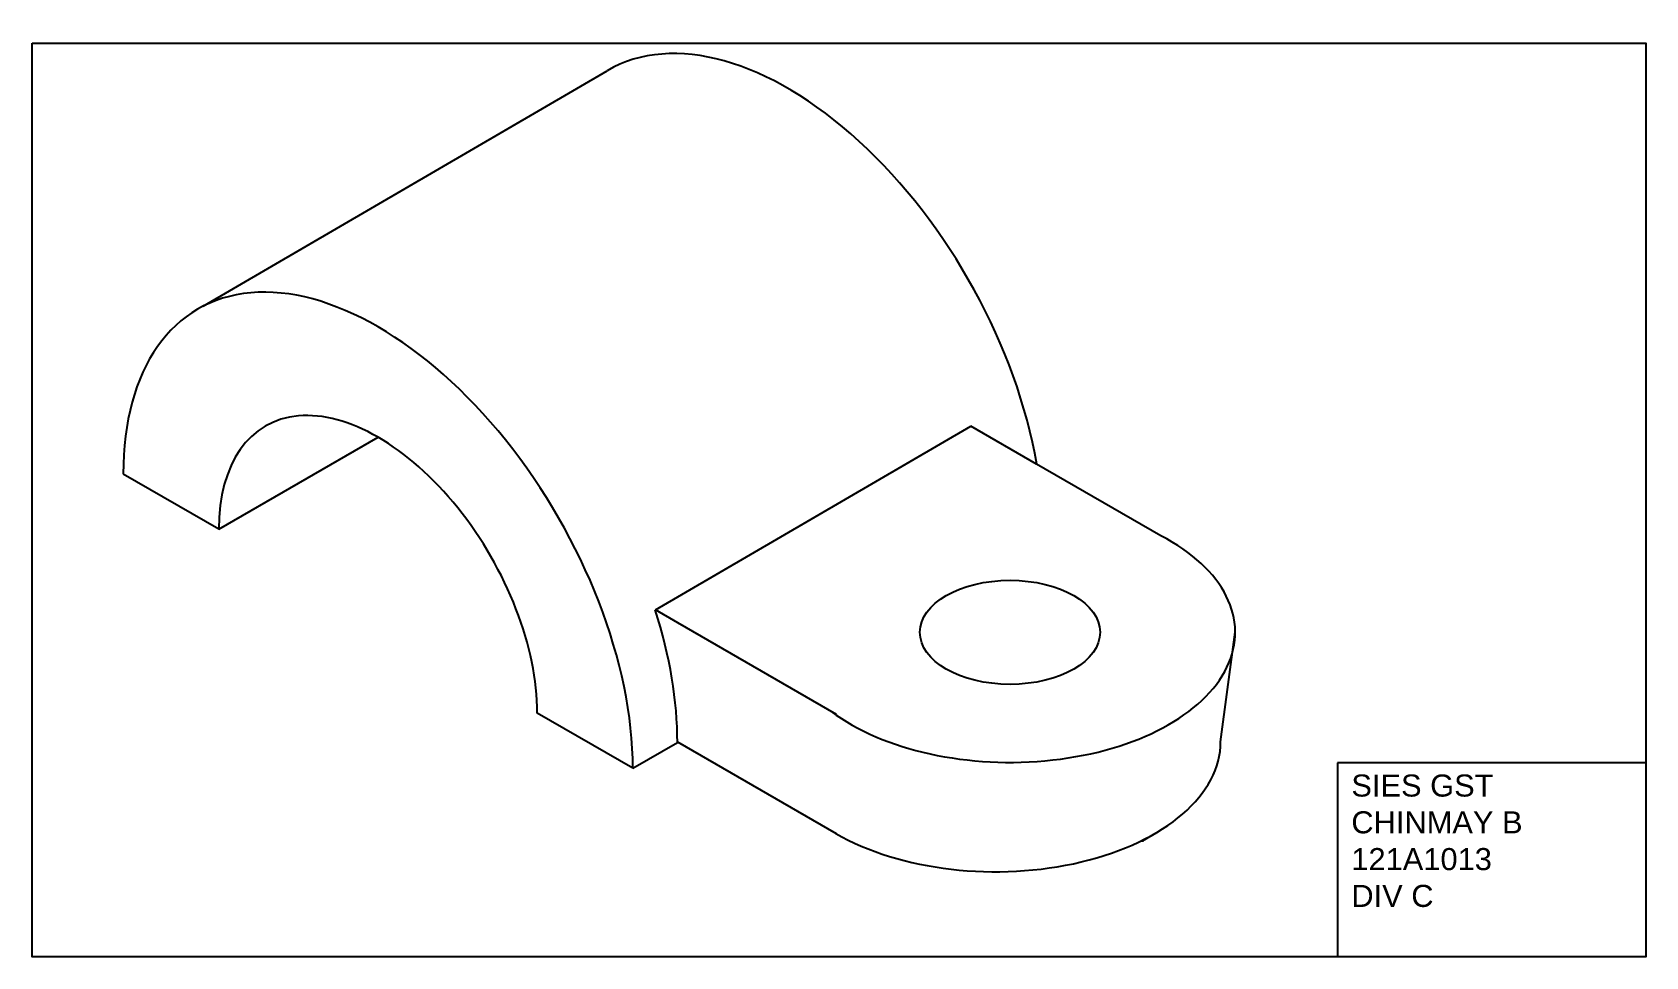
# Model space of a CAD drawing. Header units: millimetres. Extents: x -125 to 95, y 0 to 126.
import ezdxf

# ---------------------------------------------------------------- set-up
doc = ezdxf.new("R2010")
doc.units = ezdxf.units.MM
doc.header["$MEASUREMENT"] = 0
doc.styles.get("Standard").update_dxf_attribs({"font": 'arial.ttf'})

msp = doc.modelspace()

# ---------------------------------------------------------------- linework, layer by layer
for p, q in [((-101.48, 88.71), (-46.58, 120.72)), ((-40.01, 47.43), (2.9, 72.41)), ((11.83, 67.25), (2.9, 72.41)), ((-99.36, 58.39), (-77.71, 70.89)), ((-99.36, 58.39), (-112.35, 65.89)), ((28.73, 57.49), (11.83, 67.25)), ((-36.94, 45.66), (-40.01, 47.43)), ((-15.36, 33.19), (-36.94, 45.66)), ((36.85, 29.5), (38.83, 44.37)), ((-43.07, 25.89), (-56.06, 33.39)), ((-15.36, 33.08), (-15.36, 33.19)), ((-43.07, 25.89), (-37.01, 29.39)), ((-15.36, 16.96), (-36.94, 29.43)), ((94.64, 26.62), (52.74, 26.62)), ((52.74, 26.62), (52.74, 0.27)), ((26.21, 16.03), (28.08, 17.11)), ((26.21, 16.03), (26.21, 15.89))]:
    msp.add_line(p, q)
msp.add_lwpolyline([(-124.72, 124.47), (94.64, 124.47), (94.64, 0.27), (-124.72, 0.27)], close=True)
for centre, major_axis, start_param, end_param in [((-22.02, 78.33), (24.49, -42.43), 0.998503, 3.144083), ((-77.71, 45.89), (24.49, -42.43), 0.785398, 3.926991), ((-77.71, 45.89), (15.31, -26.52), 0.785398, 3.926991), ((8.21, 44.37), (-30.62, 0), 0.653784, 3.978263), ((-71.65, 49.39), (24.49, -42.43), 0.785398, 1.205166), ((6.23, 29.5), (-30.62, 0), 7.065678, 9.424778)]:
    msp.add_ellipse(centre, major_axis=major_axis, ratio=0.57735, start_param=start_param, end_param=end_param)
msp.add_ellipse((8.21, 44.37), major_axis=(-12.25, 0), ratio=0.57735)

# ---------------------------------------------------------------- texts
at = {"insert": (54.62, 25.04), "char_height": 3, "attachment_point": 1}
msp.add_mtext_dynamic_manual_height_columns('SIES GST\\PCHINMAY B\\P121A1013\\PDIV C ', width=45.1869, gutter_width=1, heights=[0], dxfattribs=at)

doc.saveas('drawing.dxf')
